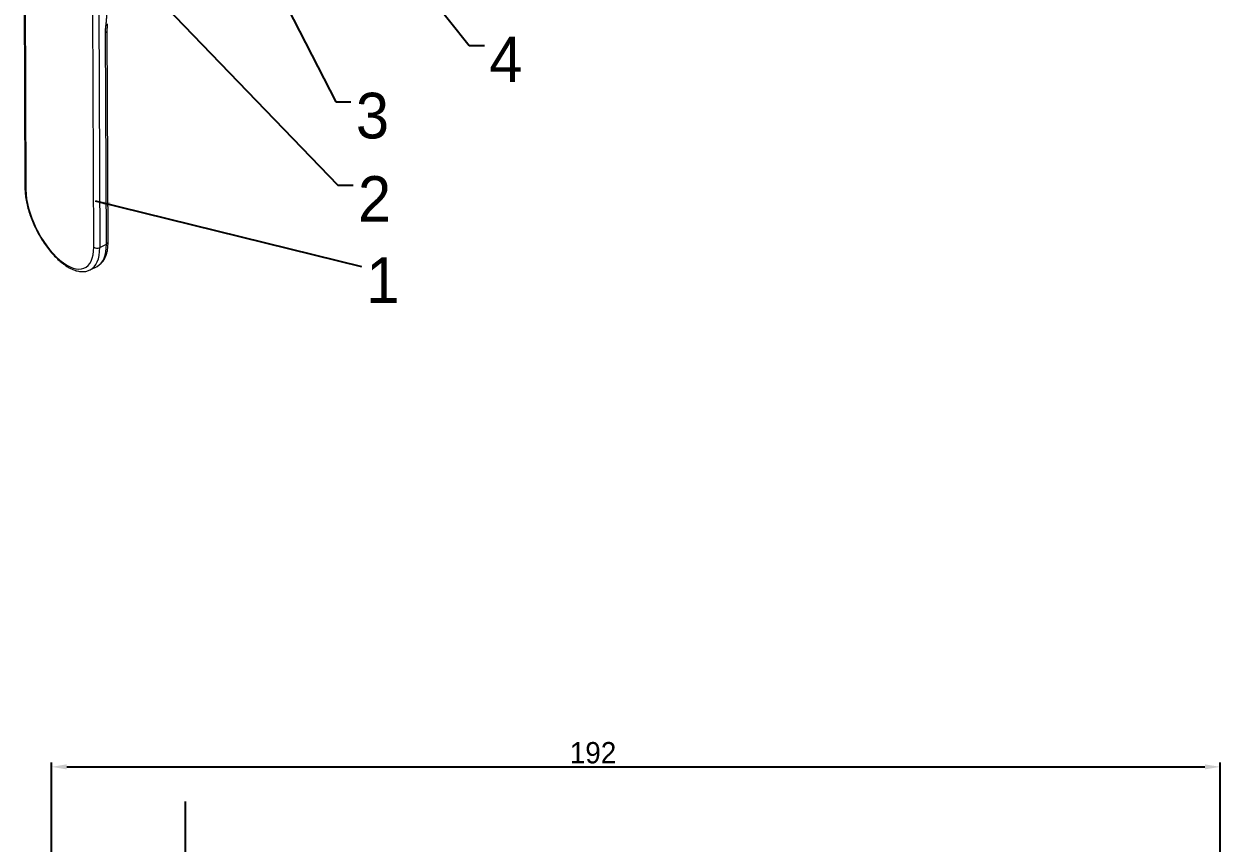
# Model space of a CAD drawing. Extents: x 10170 to 11010, y -16669 to -16075.
# Drawn here: x 10524.7 to 10721.2, y -16444.6 to -16310 of the extents above; entities that cross this region are included whole.
import ezdxf

# ---------------------------------------------------------------- set-up
doc = ezdxf.new("R2010")
doc.units = 0
doc.header["$MEASUREMENT"] = 0
doc.linetypes.add('CENTER2', pattern=[28.575, 19.05, -3.175, 3.175, -3.175])
doc.linetypes.add('HIDDEN2', pattern=[4.7625, 3.175, -1.5875])
doc.layers.get('0').update_dxf_attribs({"linetype": 'CONTINUOUS'})
doc.layers.get('DEFPOINTS').update_dxf_attribs({"linetype": 'CONTINUOUS'})
doc.layers.add('1', color=4, linetype='HIDDEN2', lineweight=13)
doc.layers.add('5', color=2, linetype='CONTINUOUS', lineweight=9)
doc.layers.add('CENTER', color=1, linetype='CENTER2')
doc.styles.add('ROMANS', font='Gulim.ttf')
doc.styles.get("Standard").update_dxf_attribs({"font": 'Gulim.ttf'})
doc.dimstyles.new('STANDARD$0', dxfattribs={"dimtxt": 3.5, "dimasz": 2.5, "dimexe": 0.7, "dimexo": 0.7, "dimgap": 0.5, "dimtad": 3, "dimdec": 4, "dimdsep": 46, "dimtxsty": 'Standard', "dimcen": 0, "dimclrd": 2, "dimclre": 2, "dimclrt": 4, "dimadec": 0, "dimazin": 0, "dimtp": 0.2, "dimtm": 0.1, "dimtfac": 0.5, "dimtdec": 4, "dimtmove": 1, "dimatfit": 3, "dimfxl": 0, "dimtolj": 1, "dimarcsym": 0})
doc.dimstyles.new('STANDARD$7', dxfattribs={"dimtxt": 3.5, "dimasz": 2.5, "dimexe": 0.3, "dimexo": 0.5, "dimgap": 0.8, "dimtad": 3, "dimlfac": 0.5, "dimdsep": 46, "dimtxsty": 'ROMANS', "dimcen": 0, "dimclrd": 2, "dimclre": 2, "dimclrt": 4, "dimadec": 0, "dimazin": 0, "dimtfac": 1, "dimtmove": 0, "dimatfit": 3, "dimfxl": 0, "dimtolj": 1, "dimarcsym": 0})

# ---------------------------------------------------------------- blocks, each defined once
blk = doc.blocks.new('*D32')
at = {"layer": '5', "color": 2, "lineweight": -2}
for p, q in [((10529.22, -16465.78), (10529.22, -16431.34)), ((10531.72, -16432.04), (10718.7, -16432.04)), ((10721.2, -16465.78), (10721.2, -16431.34))]:
    blk.add_line(p, q, dxfattribs=at)
at = {"layer": '5', "color": 2}
for points in [[(10531.72, -16431.63), (10531.72, -16432.46), (10529.22, -16432.04)], [(10718.7, -16431.63), (10718.7, -16432.46), (10721.2, -16432.04)]]:
    blk.add_solid(points, dxfattribs=at)
at = {"layer": 'DEFPOINTS', "color": 0}
for p in [(10721.2, -16432.04), (10529.22, -16466.48), (10721.2, -16466.48)]:
    blk.add_point(p, dxfattribs=at)
at = {"layer": '5', "color": 4, "insert": (10618.19, -16429.74), "char_height": 3.5, "attachment_point": 5}
blk.add_mtext('\\A1;192', dxfattribs=at)

msp = doc.modelspace()

# ---------------------------------------------------------------- linework, layer by layer
at = {"layer": '1', "color": 7, "linetype": 'Continuous', "lineweight": 18}
for p, q in [((10524.6929, -16297.85231), (10524.86238, -16336.93599)), ((10538.52265, -16345.77323), (10538.37188, -16311.00204)), ((10535.60136, -16350.36276), (10536.70762, -16349.79704))]:
    msp.add_line(p, q, dxfattribs=at)
at = {"layer": '1', "color": 1, "linetype": 'Continuous', "lineweight": 13}
for p, q in [((10524.83977, -16298.13214), (10525.00924, -16337.21582)), ((10536.16327, -16346.62485), (10535.9938, -16307.54118)), ((10536.97593, -16307.6202), (10537.1454, -16346.70387)), ((10538.25166, -16346.13815), (10538.10089, -16311.36696)), ((10537.1454, -16346.70387), (10538.25166, -16346.13815))]:
    msp.add_line(p, q, dxfattribs=at)
at = {"layer": '1', "color": 7, "linetype": 'Continuous', "lineweight": 18}
msp.add_ellipse((10537.74148, -16309.87201), major_axis=(-0.69489, 0.08444), ratio=0.592268157, start_param=2.306009068, end_param=3.143623154, dxfattribs=at)
at = {"layer": '1', "color": 1, "linetype": 'Continuous', "lineweight": 13}
for centre, major_axis, ratio, start_param, end_param in [((10537.67189, -16311.00508), (-0.69999, -0.00304), 0.656159329, 2.227628619, 3.142986082), ((10525.56237, -16336.93295), (-0.69999, -0.00304), 0.656159329, 6.283179978, 6.9400176), ((10530.58626, -16341.92033), (4.14327, -8.10206), 0.460780964, 3.880324768, 7.021917421), ((10531.13939, -16341.63747), (-4.46198, 8.72529), 0.460780964, 3.13377934, 3.880324768), ((10536.7164, -16346.34199), (-0.69999, -0.00304), 0.656159329, 0.656832293, 2.227628619), ((10532.24565, -16341.07175), (4.46198, -8.72529), 0.460780964, 6.283176771, 7.021917421), ((10537.82266, -16345.77626), (-0.69999, -0.00304), 0.656159329, 2.227628619, 3.141587033)]:
    msp.add_ellipse(centre, major_axis=major_axis, ratio=ratio, start_param=start_param, end_param=end_param, dxfattribs=at)
at = {"layer": '1', "color": 7, "linetype": 'Continuous', "lineweight": 18}
for points, degree, knots in [([(10538.17048, -16310.2339), (10538.22712, -16309.76777), (10538.26915, -16309.25597), (10538.30562, -16308.81193), (10538.33414, -16308.29296), (10538.35609, -16307.89338), (10538.3788, -16307.33897), (10538.38549, -16307.17562), (10538.39769, -16306.86352), (10538.41034, -16306.53965), (10538.41651, -16306.38812)], 2, [0, 0, 0, 0.25, 0.25, 0.5, 0.5, 0.75, 0.75, 0.875, 0.875, 1, 1, 1]), ([(10524.86238, -16336.93599), (10524.86313, -16337.09809), (10524.87753, -16337.57661), (10524.96073, -16338.40732), (10525.14842, -16339.43813), (10525.42057, -16340.49804), (10525.7722, -16341.57257), (10526.19773, -16342.64743), (10526.69086, -16343.70814), (10527.24462, -16344.74023), (10527.85138, -16345.72944), (10528.50303, -16346.66205), (10529.19119, -16347.52511), (10529.90748, -16348.3066), (10530.64379, -16348.99545), (10531.39253, -16349.58134), (10532.14675, -16350.05434), (10532.89894, -16350.40371), (10533.6393, -16350.61796), (10534.3517, -16350.68589), (10535.00166, -16350.60902), (10535.38567, -16350.4646), (10535.559, -16350.37744)], 3, [0, 0, 0, 0, 0.027284491, 0.079293957, 0.131087558, 0.182668725, 0.2340837, 0.285383754, 0.336617421, 0.387829969, 0.439060291, 0.490343695, 0.541728178, 0.593267499, 0.645022368, 0.697056792, 0.749419879, 0.802089329, 0.854722455, 0.906482647, 0.956372698, 1, 1, 1, 1]), ([(10536.73673, -16349.77877), (10536.9117, -16349.68698), (10537.24217, -16349.46576), (10537.66588, -16349.01407), (10538.01122, -16348.45589), (10538.27336, -16347.79442), (10538.44838, -16347.03183), (10538.51548, -16346.34035), (10538.52328, -16345.90664), (10538.52265, -16345.77323)], 3, [0, 0, 0, 0, 0.142594839, 0.290730955, 0.441956527, 0.598966585, 0.761686354, 0.927918569, 1, 1, 1, 1])]:
    msp.add_open_spline(points, degree=degree, knots=knots, dxfattribs=at)
for points, degree in [([(10538.10089, -16311.36696), (10538.0993, -16311.00118), (10538.12337, -16310.62161), (10538.17048, -16310.2339)], 3), ([(10538.37187, -16311.00104), (10538.43644, -16309.95581)], 1)]:
    msp.add_open_spline(points, degree=degree, dxfattribs=at)
at = {"layer": 'CENTER', "color": 1, "linetype": 'CENTER2'}
msp.add_line((10551.20336, -16437.73599), (10551.20336, -16529.72452), dxfattribs=at)

# ---------------------------------------------------------------- texts
at = {"color": 4, "char_height": 7.5, "attachment_point": 1, "style": 'ROMANS'}
for s, insert in [('4', (10601.14428, -16312.02512)), ('3', (10579.22413, -16321.26823)), ('2', (10579.56708, -16334.97039)), ('1', (10580.93712, -16348.32155))]:
    msp.add_mtext(s, dxfattribs=dict(at, insert=insert))

# ---------------------------------------------------------------- dimensions: what is measured, and where the dimension line sits
at = {"layer": '5'}
dim = msp.add_linear_dim(base=(10721.20336, -16432.04348), p1=(10529.22142, -16466.47589), p2=(10721.20336, -16466.47589), text='192', dimstyle='STANDARD$0', dxfattribs=at)
dim.commit()
dim.dimension.update_dxf_attribs({"geometry": '*D32', "text_midpoint": (10618.18594, -16432.04348), "dimtype": 160})

# ---------------------------------------------------------------- leaders
at = {"color": 4, "annotation_type": 0, "has_hookline": 1, "hookline_direction": 0}
for points, text_width in [([(10575.22196, -16285.05689), (10597.84428, -16313.52512), (10600.34428, -16313.52512)], 5.253), ([(10560.20689, -16292.17729), (10575.92413, -16322.76823), (10578.42413, -16322.76823)], 4.65379), ([(10546.53108, -16305.5696), (10576.26708, -16336.47039), (10578.76708, -16336.47039)], 4.66378), ([(10536.40243, -16339.05364), (10580.13712, -16349.82155)], 1.97736)]:
    msp.add_leader(points, dimstyle='STANDARD$7', override={"dimgap": 0.8, "dimtad": 0}, dxfattribs=dict(at, text_width=text_width))

doc.saveas('drawing.dxf')
